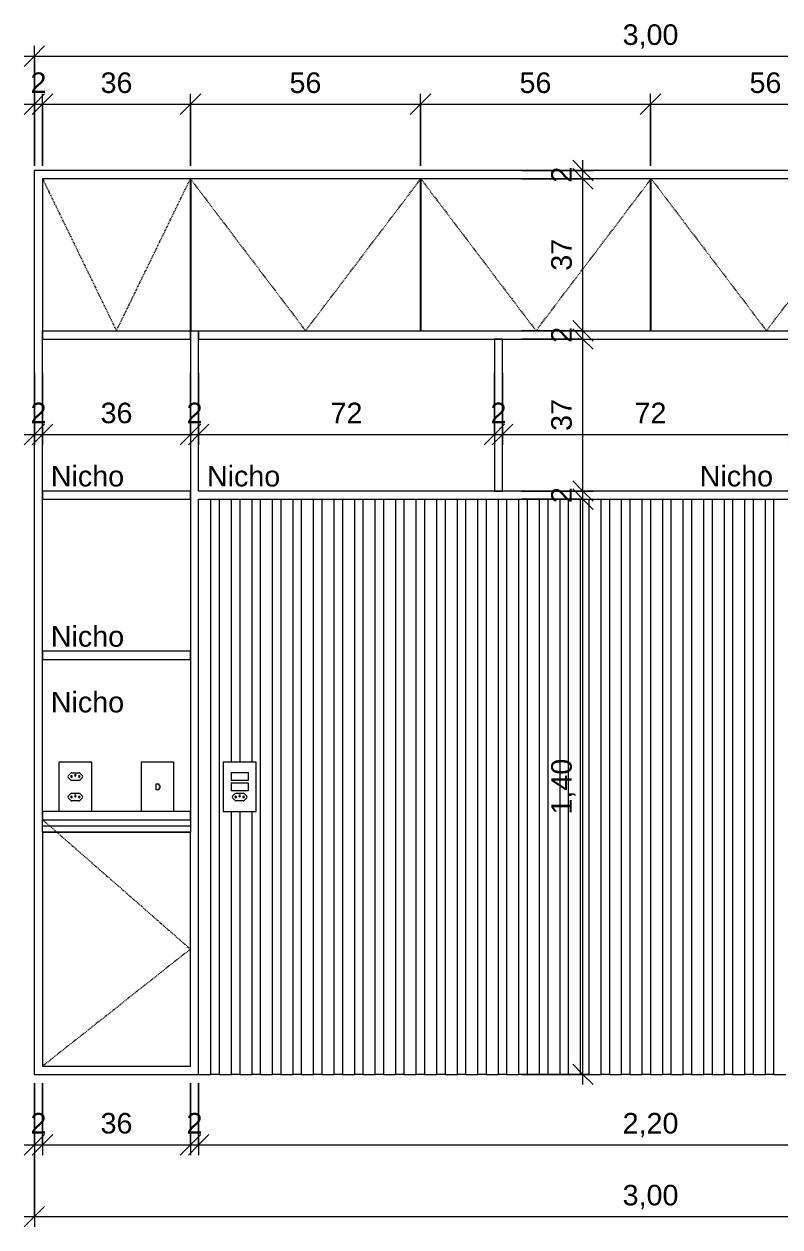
# Model space of a CAD drawing. Header units: millimetres. Extents: x -9962 to 2662, y -3814 to 2757.
# Drawn here: x -5254 to -3414, y -171 to 2757 of the extents above; entities that cross this region are included whole.
import ezdxf

# ---------------------------------------------------------------- set-up
doc = ezdxf.new("R2010")
doc.units = ezdxf.units.MM
doc.linetypes.add('Overhead', pattern=[3.96875, 2.38125, -1.5875])
for name, color, linetype, lineweight in [('A-ANNO-DIMS', 211, 'Continuous', 9), ('A-ANNO-DIMS-25', 211, 'Continuous', 9), ('A-FLOR-OVHD', 1, 'Overhead', 9), ('E-ELEC-FIXT', 91, 'Continuous', 9), ('G-ANNO-TEXT', 231, 'Continuous', 9), ('I-FURN', 30, 'Continuous', 9)]:
    doc.layers.add(name, color=color, linetype=linetype, lineweight=lineweight)
doc.styles.add('@Arial Unicode MS', font='ARIALUNI.TTF', dxfattribs={"height": 50})
doc.styles.add('Arial', font='arial.ttf', dxfattribs={"height": 50})
doc.dimstyles.new('CRT_-__Metros_-_Linha_de_chamada_3_5_mm', dxfattribs={"dimscale": 304.8, "dimtxt": 50.292243, "dimasz": 0.164042, "dimexe": 0.082021, "dimexo": 0.0625, "dimgap": 0.04101, "dimtad": 1, "dimdec": 0, "dimlfac": 0.1, "dimdsep": 46, "dimtxsty": '@Arial Unicode MS', "dimblk1": 'OBLIQUE', "dimblk2": 'OBLIQUE', "dimsah": 1, "dimcen": 0.09, "dimdle": 0.082021, "dimazin": 0, "dimtfac": 1, "dimtdec": 4, "dimtix": 1, "dimtmove": 0, "dimatfit": 3, "dimfxl": 0.492126, "dimfxlon": 1, "dimtvp": 1, "dimtolj": 1, "dimtzin": 0, "dimarcsym": 2})
doc.dimstyles.new('CRT_-__Metros_-_Linha_de_chamada_3_5_mm_1', dxfattribs={"dimscale": 304.8, "dimtxt": 50.292243, "dimasz": 0.164042, "dimexe": 0.082021, "dimexo": 0.0625, "dimgap": 0.04101, "dimtad": 1, "dimlfac": 0.001, "dimrnd": 0.01, "dimzin": 0, "dimdsep": 46, "dimtxsty": '@Arial Unicode MS', "dimblk1": 'OBLIQUE', "dimblk2": 'OBLIQUE', "dimsah": 1, "dimcen": 0.09, "dimdle": 0.082021, "dimazin": 0, "dimtfac": 1, "dimtdec": 4, "dimtix": 1, "dimtmove": 0, "dimatfit": 3, "dimfxl": 0.492126, "dimfxlon": 1, "dimtvp": 1, "dimtolj": 1, "dimtzin": 0, "dimarcsym": 2})

# ---------------------------------------------------------------- blocks, each defined once
blk = doc.blocks.new('ESTANTE ESCRITORIO - ESTANTE ESCRITORIO-4505156-VISTA FRONTAL ESTANTE ESCRITÓRIO')
at = {"layer": 'I-FURN'}
for p, q in [((-11669.650772, 2400), (-11669.650772, 200)), ((-8669.650772, 2400), (-11669.650772, 2400)), ((-11289.650772, 2380), (-11649.650772, 2380)), ((-11649.650772, 2380), (-11649.650772, 2010)), ((-11289.650772, 2010), (-11289.650772, 2380)), ((-10729.650772, 2380), (-11288.650772, 2380)), ((-11288.650772, 2380), (-11288.650772, 2010)), ((-10729.650772, 2010), (-10729.650772, 2380)), ((-10729.650772, 2380), (-10728.650772, 2380)), ((-10169.650772, 2380), (-10728.650772, 2380)), ((-10728.650772, 2380), (-10728.650772, 2010)), ((-10169.650772, 2010), (-10169.650772, 2380)), ((-10169.650772, 2380), (-10168.650772, 2380)), ((-10168.650772, 2380), (-10169.650772, 2380)), ((-9609.650772, 2380), (-10168.650772, 2380)), ((-10168.650772, 2380), (-10168.650772, 2010)), ((-11649.650772, 2010), (-11289.650772, 2010)), ((-11649.650772, 820), (-11649.650772, 2010)), ((-11649.650772, 2010), (-11649.650772, 1990)), ((-11289.650772, 2010), (-11289.650772, 820)), ((-11289.650772, 1990), (-11289.650772, 2010)), ((-11288.650772, 2010), (-10729.650772, 2010)), ((-11269.650772, 1620), (-11269.650772, 2010)), ((-11269.650772, 2010), (-11269.650772, 1990)), ((-10728.650772, 2010), (-10729.650772, 2010)), ((-10728.650772, 2010), (-10169.650772, 2010)), ((-10169.650772, 2010), (-10168.650772, 2010)), ((-10168.650772, 2010), (-10169.650772, 2010)), ((-10168.650772, 2010), (-9609.650772, 2010)), ((-11649.650772, 1990), (-11289.650772, 1990)), ((-11269.650772, 1990), (-9069.650772, 1990)), ((-10529.650772, 1990), (-10549.650772, 1990)), ((-10549.650772, 1990), (-10549.650772, 1620)), ((-10529.650772, 1620), (-10529.650772, 1990)), ((-11289.650772, 1620), (-11649.650772, 1620)), ((-11649.650772, 1620), (-11649.650772, 1600)), ((-11289.650772, 1600), (-11289.650772, 1620)), ((-9069.650772, 1620), (-11269.650772, 1620)), ((-10549.650772, 1620), (-10529.650772, 1620)), ((-11649.650772, 1600), (-11289.650772, 1600)), ((-11269.650772, 200), (-11269.650772, 1600)), ((-11269.650772, 1600), (-9069.650772, 1600)), ((-11239.650772, 200), (-11239.650772, 1600)), ((-11219.650772, 1600), (-11219.650772, 200)), ((-11189.650772, 960), (-11189.650772, 1600)), ((-11169.650772, 1600), (-11169.650772, 960)), ((-11139.650772, 960), (-11139.650772, 1600)), ((-11119.650772, 1600), (-11119.650772, 200)), ((-11089.650772, 200), (-11089.650772, 1600)), ((-11069.650772, 1600), (-11069.650772, 200)), ((-11039.650772, 200), (-11039.650772, 1600)), ((-11019.650772, 1600), (-11019.650772, 200)), ((-10989.650772, 200), (-10989.650772, 1600)), ((-10969.650772, 1600), (-10969.650772, 200)), ((-10939.650772, 200), (-10939.650772, 1600)), ((-10919.650772, 1600), (-10919.650772, 200)), ((-10889.650772, 200), (-10889.650772, 1600)), ((-10869.650772, 1600), (-10869.650772, 200)), ((-10839.650772, 200), (-10839.650772, 1600)), ((-10819.650772, 1600), (-10819.650772, 200)), ((-10789.650772, 200), (-10789.650772, 1600)), ((-10769.650772, 1600), (-10769.650772, 200)), ((-10739.650772, 200), (-10739.650772, 1600)), ((-10719.650772, 1600), (-10719.650772, 200)), ((-10689.650772, 200), (-10689.650772, 1600)), ((-10669.650772, 1600), (-10669.650772, 200)), ((-10639.650772, 200), (-10639.650772, 1600)), ((-10619.650772, 1600), (-10619.650772, 200)), ((-10589.650772, 200), (-10589.650772, 1600)), ((-10569.650772, 1600), (-10569.650772, 200)), ((-10539.650772, 200), (-10539.650772, 1600)), ((-10519.650772, 1600), (-10519.650772, 200)), ((-10489.650772, 200), (-10489.650772, 1600)), ((-10469.650772, 1600), (-10469.650772, 200)), ((-10439.650772, 200), (-10439.650772, 1600)), ((-10419.650772, 1600), (-10419.650772, 200)), ((-10389.650772, 200), (-10389.650772, 1600)), ((-10369.650772, 1600), (-10369.650772, 200)), ((-10339.650772, 200), (-10339.650772, 1600)), ((-10319.650772, 1600), (-10319.650772, 200)), ((-10289.650772, 200), (-10289.650772, 1600)), ((-10269.650772, 1600), (-10269.650772, 200)), ((-10239.650772, 200), (-10239.650772, 1600)), ((-10219.650772, 1600), (-10219.650772, 200)), ((-10189.650772, 200), (-10189.650772, 1600)), ((-10169.650772, 1600), (-10169.650772, 200)), ((-10139.650772, 200), (-10139.650772, 1600)), ((-10119.650772, 1600), (-10119.650772, 200)), ((-10089.650772, 200), (-10089.650772, 1600)), ((-10069.650772, 1600), (-10069.650772, 200)), ((-10039.650772, 200), (-10039.650772, 1600)), ((-10019.650772, 1600), (-10019.650772, 200)), ((-9989.650772, 200), (-9989.650772, 1600)), ((-9969.650772, 1600), (-9969.650772, 200)), ((-9939.650772, 200), (-9939.650772, 1600)), ((-9919.650772, 1600), (-9919.650772, 200)), ((-9889.650772, 200), (-9889.650772, 1600)), ((-9869.650772, 1600), (-9869.650772, 200)), ((-11289.650772, 1230), (-11649.650772, 1230)), ((-11649.650772, 1230), (-11649.650772, 1210)), ((-11289.650772, 1210), (-11289.650772, 1230)), ((-11649.650772, 1210), (-11289.650772, 1210)), ((-11289.650772, 840), (-11649.650772, 840)), ((-11649.650772, 840), (-11649.650772, 820)), ((-11649.650772, 805), (-11649.650772, 820)), ((-11649.650772, 820), (-11289.650772, 820)), ((-11289.650772, 820), (-11289.650772, 840)), ((-11289.650772, 820), (-11289.650772, 805)), ((-11189.650772, 200), (-11189.650772, 840)), ((-11169.650772, 840), (-11169.650772, 200)), ((-11139.650772, 200), (-11139.650772, 840)), ((-11649.650772, 790), (-11649.650772, 805)), ((-11649.650772, 805), (-11289.650772, 805)), ((-11289.650772, 805), (-11289.650772, 790)), ((-11289.650772, 790), (-11649.650772, 790)), ((-11649.650772, 790), (-11649.650772, 220)), ((-11649.650772, 790), (-11289.650772, 790)), ((-11289.650772, 220), (-11289.650772, 790)), ((-11649.650772, 220), (-11289.650772, 220)), ((-11669.650772, 200), (-11269.650772, 200)), ((-11269.650772, 200), (-11239.650772, 200)), ((-11219.650772, 200), (-11239.650772, 200)), ((-11219.650772, 200), (-11189.650772, 200)), ((-11169.650772, 200), (-11189.650772, 200)), ((-11169.650772, 200), (-11139.650772, 200)), ((-11119.650772, 200), (-11139.650772, 200)), ((-11119.650772, 200), (-11089.650772, 200)), ((-11069.650772, 200), (-11089.650772, 200)), ((-11069.650772, 200), (-11039.650772, 200)), ((-11019.650772, 200), (-11039.650772, 200)), ((-11019.650772, 200), (-10989.650772, 200)), ((-10969.650772, 200), (-10989.650772, 200)), ((-10969.650772, 200), (-10939.650772, 200)), ((-10919.650772, 200), (-10939.650772, 200)), ((-10919.650772, 200), (-10889.650772, 200)), ((-10869.650772, 200), (-10889.650772, 200)), ((-10869.650772, 200), (-10839.650772, 200)), ((-10819.650772, 200), (-10839.650772, 200)), ((-10819.650772, 200), (-10789.650772, 200)), ((-10769.650772, 200), (-10789.650772, 200)), ((-10769.650772, 200), (-10739.650772, 200)), ((-10719.650772, 200), (-10739.650772, 200)), ((-10719.650772, 200), (-10689.650772, 200)), ((-10669.650772, 200), (-10689.650772, 200)), ((-10669.650772, 200), (-10639.650772, 200)), ((-10619.650772, 200), (-10639.650772, 200)), ((-10619.650772, 200), (-10589.650772, 200)), ((-10569.650772, 200), (-10589.650772, 200)), ((-10569.650772, 200), (-10539.650772, 200)), ((-10519.650772, 200), (-10539.650772, 200)), ((-10519.650772, 200), (-10489.650772, 200)), ((-10469.650772, 200), (-10489.650772, 200)), ((-10469.650772, 200), (-10439.650772, 200)), ((-10419.650772, 200), (-10439.650772, 200)), ((-10419.650772, 200), (-10389.650772, 200)), ((-10369.650772, 200), (-10389.650772, 200)), ((-10369.650772, 200), (-10339.650772, 200)), ((-10319.650772, 200), (-10339.650772, 200)), ((-10319.650772, 200), (-10289.650772, 200)), ((-10269.650772, 200), (-10289.650772, 200)), ((-10269.650772, 200), (-10239.650772, 200)), ((-10219.650772, 200), (-10239.650772, 200)), ((-10219.650772, 200), (-10189.650772, 200)), ((-10169.650772, 200), (-10189.650772, 200)), ((-10169.650772, 200), (-10139.650772, 200)), ((-10119.650772, 200), (-10139.650772, 200)), ((-10119.650772, 200), (-10089.650772, 200)), ((-10069.650772, 200), (-10089.650772, 200)), ((-10069.650772, 200), (-10039.650772, 200)), ((-10019.650772, 200), (-10039.650772, 200)), ((-10019.650772, 200), (-9989.650772, 200)), ((-9969.650772, 200), (-9989.650772, 200)), ((-9969.650772, 200), (-9939.650772, 200)), ((-9919.650772, 200), (-9939.650772, 200)), ((-9919.650772, 200), (-9889.650772, 200)), ((-9869.650772, 200), (-9889.650772, 200)), ((-9869.650772, 200), (-9839.650772, 200))]:
    blk.add_line(p, q, dxfattribs=at)
blk = doc.blocks.new('CRT_Tomadas e Interruptores - Tomada 10A 2s-4754277-VISTA FRONTAL ESTANTE ESCRITÓRIO')
at = {"layer": 'E-ELEC-FIXT'}
for p, q in [((-11609.7, 960), (-11609.7, 840)), ((-11529.7, 960), (-11609.7, 960)), ((-11529.7, 840), (-11529.7, 960)), ((-11587.3, 927.1), (-11581.6, 932.8)), ((-11581.6, 917.2), (-11587.3, 922.9)), ((-11578.1, 934.2), (-11561.2, 934.2)), ((-11561.2, 915.7), (-11578.1, 915.7)), ((-11557.7, 932.8), (-11552, 927.1)), ((-11552, 922.9), (-11557.7, 917.2)), ((-11587.3, 877.1), (-11581.6, 882.8)), ((-11578.1, 884.2), (-11561.2, 884.2)), ((-11557.7, 882.8), (-11552, 877.1)), ((-11581.6, 867.2), (-11587.3, 872.9)), ((-11561.2, 865.7), (-11578.1, 865.7)), ((-11552, 872.9), (-11557.7, 867.2))]:
    blk.add_line(p, q, dxfattribs=at)
for centre, radius, start, end in [((-11585.2, 925), 3, 135, 225), ((-11578.1, 929.2), 5, 90, 135), ((-11578.1, 920.7), 5, 225, 270), ((-11579.2, 925), 2, 360, 180), ((-11579.2, 925), 2, 180, 360), ((-11569.7, 928), 2, 360, 180), ((-11569.7, 928), 2, 180, 360), ((-11560.2, 925), 2, 360, 180), ((-11560.2, 925), 2, 180, 360), ((-11561.2, 929.2), 5, 45, 90), ((-11561.2, 920.7), 5, 270, 315), ((-11554.2, 925), 3, 315, 45), ((-11578.1, 879.2), 5, 90, 135), ((-11569.7, 878), 2, 360, 180), ((-11561.2, 879.2), 5, 45, 90), ((-11585.2, 875), 3, 135, 225), ((-11578.1, 870.7), 5, 225, 270), ((-11579.2, 875), 2, 360, 180), ((-11579.2, 875), 2, 180, 360), ((-11569.7, 878), 2, 180, 360), ((-11560.2, 875), 2, 360, 180), ((-11560.2, 875), 2, 180, 360), ((-11561.2, 870.7), 5, 270, 315), ((-11554.2, 875), 3, 315, 45)]:
    blk.add_arc(centre, radius, start, end, dxfattribs=at)
blk = doc.blocks.new('CRT_Tomadas e Interruptores - Interruptor 2s _ Tomada 10A 1s-4797650-VISTA FRONTAL ESTANTE ESCRITÓRIO')
at = {"layer": 'E-ELEC-FIXT'}
for p, q in [((-11129.7, 960), (-11209.7, 960)), ((-11209.7, 960), (-11209.7, 840)), ((-11129.7, 840), (-11129.7, 960)), ((-11190.2, 935), (-11149.2, 935)), ((-11190.2, 935), (-11190.2, 915)), ((-11149.2, 915), (-11190.2, 915)), ((-11190.2, 910), (-11149.2, 910)), ((-11190.2, 910), (-11190.2, 890)), ((-11149.2, 935), (-11149.2, 915)), ((-11149.2, 910), (-11149.2, 890)), ((-11149.2, 890), (-11190.2, 890)), ((-11187.3, 877.1), (-11181.6, 882.8)), ((-11178.1, 884.2), (-11161.2, 884.2)), ((-11157.7, 882.8), (-11152, 877.1)), ((-11181.6, 867.2), (-11187.3, 872.9)), ((-11161.2, 865.7), (-11178.1, 865.7)), ((-11152, 872.9), (-11157.7, 867.2)), ((-11209.7, 840), (-11129.7, 840))]:
    blk.add_line(p, q, dxfattribs=at)
for centre, radius, start, end in [((-11178.1, 879.2), 5, 90, 135), ((-11169.7, 878), 2, 0, 180), ((-11161.2, 879.2), 5, 45, 90), ((-11185.2, 875), 3, 135, 225), ((-11178.1, 870.7), 5, 225, 270), ((-11179.2, 875), 2, 0, 180), ((-11179.2, 875), 2, 180, 0), ((-11169.7, 878), 2, 180, 0), ((-11160.2, 875), 2, 0, 180), ((-11160.2, 875), 2, 180, 0), ((-11161.2, 870.7), 5, 270, 315), ((-11154.2, 875), 3, 315, 45)]:
    blk.add_arc(centre, radius, start, end, dxfattribs=at)
blk = doc.blocks.new('CRT_Tomadas e Interruptores - Rede-4813327-VISTA FRONTAL ESTANTE ESCRITÓRIO')
at = {"layer": 'E-ELEC-FIXT'}
for p, q in [((-8929.650772, 960), (-9009.650772, 960)), ((-9009.650772, 960), (-9009.650772, 840)), ((-8929.650772, 840), (-8929.650772, 960)), ((-8973.150772, 893), (-8973.150772, 907)), ((-8973.150772, 907), (-8966.150772, 907)), ((-8966.150772, 893), (-8973.150772, 893)), ((-8966.150772, 907), (-8966.150772, 903.5)), ((-8966.150772, 903.5), (-8964.150772, 903.5)), ((-8964.150772, 896.5), (-8966.150772, 896.5)), ((-8966.150772, 896.5), (-8966.150772, 893)), ((-8964.150772, 903.5), (-8964.150772, 896.5))]:
    blk.add_line(p, q, dxfattribs=at)
blk = doc.blocks.new('DIMBLOCK13-VISTA FRONTAL ESTANTE ESCRITÓRIO')
at = {"layer": 'A-ANNO-DIMS-25'}
for p, q in [((-5229.2, 1907.6), (-5229.2, 1732.6)), ((-5229.2, 1757.6), (-5229.2, 1907.6)), ((-5209.2, 1907.6), (-5209.2, 1732.6)), ((-5209.2, 1757.6), (-5209.2, 1907.6)), ((-5254.2, 1757.6), (-5209.2, 1757.6))]:
    blk.add_line(p, q, dxfattribs=at)
at = {"layer": 'A-ANNO-DIMS-25', "lineweight": 18}
for p, q in [((-5229.2, 1757.6), (-5254.2, 1732.6)), ((-5209.2, 1757.6), (-5234.2, 1732.6)), ((-5229.2, 1757.6), (-5204.2, 1782.6)), ((-5209.2, 1757.6), (-5184.2, 1782.6))]:
    blk.add_line(p, q, dxfattribs=at)
at = {"layer": 'A-ANNO-DIMS-25', "color": 0, "insert": (-5238.6, 1835), "char_height": 50, "width": 46.468, "attachment_point": 1, "line_spacing_factor": 1.117605, "style": '@Arial Unicode MS'}
blk.add_mtext('2', dxfattribs=at)
blk = doc.blocks.new('_Oblique')
at = {"color": 0, "linetype": 'ByBlock', "lineweight": -2}
blk.add_line((-0.5, -0.5), (0.5, 0.5), dxfattribs=at)
blk = doc.blocks.new('DIMBLOCK14-VISTA FRONTAL ESTANTE ESCRITÓRIO')
at = {"layer": 'A-ANNO-DIMS-25'}
for p, q in [((-5209.2, 1907.6), (-5209.2, 1732.6)), ((-5209.2, 1757.6), (-5209.2, 1907.6)), ((-4849.2, 1907.6), (-4849.2, 1732.6)), ((-4849.2, 1757.6), (-4849.2, 1907.6)), ((-5209.2, 1757.6), (-4849.2, 1757.6))]:
    blk.add_line(p, q, dxfattribs=at)
at = {"layer": 'A-ANNO-DIMS-25', "lineweight": 18}
for p, q in [((-5209.2, 1757.6), (-5234.2, 1732.6)), ((-5209.2, 1757.6), (-5184.2, 1782.6)), ((-4849.2, 1757.6), (-4874.2, 1732.6)), ((-4849.2, 1757.6), (-4824.2, 1782.6))]:
    blk.add_line(p, q, dxfattribs=at)
at = {"layer": 'A-ANNO-DIMS-25', "color": 0, "insert": (-5068, 1835), "char_height": 50, "width": 92.937, "attachment_point": 1, "line_spacing_factor": 1.117605, "style": '@Arial Unicode MS'}
blk.add_mtext('36', dxfattribs=at)
blk = doc.blocks.new('DIMBLOCK15-VISTA FRONTAL ESTANTE ESCRITÓRIO')
at = {"layer": 'A-ANNO-DIMS-25'}
for p, q in [((-4849.2, 1907.6), (-4849.2, 1732.6)), ((-4849.2, 1757.6), (-4849.2, 1907.6)), ((-4829.2, 1907.6), (-4829.2, 1732.6)), ((-4829.2, 1757.6), (-4829.2, 1907.6)), ((-4849.2, 1757.6), (-4829.2, 1757.6))]:
    blk.add_line(p, q, dxfattribs=at)
at = {"layer": 'A-ANNO-DIMS-25', "lineweight": 18}
for p, q in [((-4849.2, 1757.6), (-4874.2, 1732.6)), ((-4829.2, 1757.6), (-4854.2, 1732.6)), ((-4849.2, 1757.6), (-4824.2, 1782.6)), ((-4829.2, 1757.6), (-4804.2, 1782.6))]:
    blk.add_line(p, q, dxfattribs=at)
at = {"layer": 'A-ANNO-DIMS-25', "color": 0, "insert": (-4858.6, 1835), "char_height": 50, "width": 46.468, "attachment_point": 1, "line_spacing_factor": 1.117605, "style": '@Arial Unicode MS'}
blk.add_mtext('2', dxfattribs=at)
blk = doc.blocks.new('DIMBLOCK16-VISTA FRONTAL ESTANTE ESCRITÓRIO')
at = {"layer": 'A-ANNO-DIMS-25'}
for p, q in [((-4829.2, 1907.6), (-4829.2, 1732.6)), ((-4829.2, 1757.6), (-4829.2, 1907.6)), ((-4109.2, 1907.6), (-4109.2, 1732.6)), ((-4109.2, 1757.6), (-4109.2, 1907.6)), ((-4829.2, 1757.6), (-4109.2, 1757.6))]:
    blk.add_line(p, q, dxfattribs=at)
at = {"layer": 'A-ANNO-DIMS-25', "lineweight": 18}
for p, q in [((-4829.2, 1757.6), (-4854.2, 1732.6)), ((-4829.2, 1757.6), (-4804.2, 1782.6)), ((-4109.2, 1757.6), (-4134.2, 1732.6)), ((-4109.2, 1757.6), (-4084.2, 1782.6))]:
    blk.add_line(p, q, dxfattribs=at)
at = {"layer": 'A-ANNO-DIMS-25', "color": 0, "insert": (-4508, 1835), "char_height": 50, "width": 92.937, "attachment_point": 1, "line_spacing_factor": 1.117605, "style": '@Arial Unicode MS'}
blk.add_mtext('72', dxfattribs=at)
blk = doc.blocks.new('DIMBLOCK17-VISTA FRONTAL ESTANTE ESCRITÓRIO')
at = {"layer": 'A-ANNO-DIMS-25'}
for p, q in [((-4109.2, 1907.6), (-4109.2, 1732.6)), ((-4109.2, 1757.6), (-4109.2, 1907.6)), ((-4089.2, 1907.6), (-4089.2, 1732.6)), ((-4089.2, 1757.6), (-4089.2, 1907.6)), ((-4109.2, 1757.6), (-4089.2, 1757.6))]:
    blk.add_line(p, q, dxfattribs=at)
at = {"layer": 'A-ANNO-DIMS-25', "lineweight": 18}
for p, q in [((-4109.2, 1757.6), (-4134.2, 1732.6)), ((-4089.2, 1757.6), (-4114.2, 1732.6)), ((-4109.2, 1757.6), (-4084.2, 1782.6)), ((-4089.2, 1757.6), (-4064.2, 1782.6))]:
    blk.add_line(p, q, dxfattribs=at)
at = {"layer": 'A-ANNO-DIMS-25', "color": 0, "insert": (-4118.6, 1835), "char_height": 50, "width": 46.468, "attachment_point": 1, "line_spacing_factor": 1.117605, "style": '@Arial Unicode MS'}
blk.add_mtext('2', dxfattribs=at)
blk = doc.blocks.new('DIMBLOCK18-VISTA FRONTAL ESTANTE ESCRITÓRIO')
at = {"layer": 'A-ANNO-DIMS-25'}
for p, q in [((-4089.2, 1907.6), (-4089.2, 1732.6)), ((-4089.2, 1757.6), (-4089.2, 1907.6)), ((-3369.2, 1907.6), (-3369.2, 1732.6)), ((-3369.2, 1757.6), (-3369.2, 1907.6)), ((-4089.2, 1757.6), (-3369.2, 1757.6))]:
    blk.add_line(p, q, dxfattribs=at)
at = {"layer": 'A-ANNO-DIMS-25', "lineweight": 18}
for p, q in [((-4089.2, 1757.6), (-4114.2, 1732.6)), ((-4089.2, 1757.6), (-4064.2, 1782.6)), ((-3369.2, 1757.6), (-3394.2, 1732.6)), ((-3369.2, 1757.6), (-3344.2, 1782.6))]:
    blk.add_line(p, q, dxfattribs=at)
at = {"layer": 'A-ANNO-DIMS-25', "color": 0, "insert": (-3768, 1835), "char_height": 50, "width": 92.937, "attachment_point": 1, "line_spacing_factor": 1.117605, "style": '@Arial Unicode MS'}
blk.add_mtext('72', dxfattribs=at)
blk = doc.blocks.new('DIMBLOCK24-VISTA FRONTAL ESTANTE ESCRITÓRIO')
at = {"layer": 'A-ANNO-DIMS-25', "lineweight": 18}
for p, q in [((-5229.2, 2561.5), (-5204.2, 2586.5)), ((-5209.2, 2561.5), (-5184.2, 2586.5)), ((-5229.2, 2561.5), (-5254.2, 2536.5)), ((-5209.2, 2561.5), (-5234.2, 2536.5))]:
    blk.add_line(p, q, dxfattribs=at)
at = {"layer": 'A-ANNO-DIMS-25'}
for p, q in [((-5229.2, 2411.5), (-5229.2, 2586.5)), ((-5209.2, 2411.5), (-5209.2, 2586.5)), ((-5254.2, 2561.5), (-5209.2, 2561.5)), ((-5229.2, 2561.5), (-5229.2, 2411.5)), ((-5209.2, 2561.5), (-5209.2, 2411.5))]:
    blk.add_line(p, q, dxfattribs=at)
at = {"layer": 'A-ANNO-DIMS-25', "color": 0, "insert": (-5238.6, 2638.9), "char_height": 50, "width": 46.468, "attachment_point": 1, "line_spacing_factor": 1.117605, "style": '@Arial Unicode MS'}
blk.add_mtext('2', dxfattribs=at)
blk = doc.blocks.new('DIMBLOCK25-VISTA FRONTAL ESTANTE ESCRITÓRIO')
at = {"layer": 'A-ANNO-DIMS-25', "lineweight": 18}
for p, q in [((-5209.2, 2561.5), (-5184.2, 2586.5)), ((-4849.2, 2561.5), (-4824.2, 2586.5)), ((-5209.2, 2561.5), (-5234.2, 2536.5)), ((-4849.2, 2561.5), (-4874.2, 2536.5))]:
    blk.add_line(p, q, dxfattribs=at)
at = {"layer": 'A-ANNO-DIMS-25'}
for p, q in [((-5209.2, 2411.5), (-5209.2, 2586.5)), ((-4849.2, 2411.5), (-4849.2, 2586.5)), ((-5209.2, 2561.5), (-4849.2, 2561.5)), ((-5209.2, 2561.5), (-5209.2, 2411.5)), ((-4849.2, 2561.5), (-4849.2, 2411.5))]:
    blk.add_line(p, q, dxfattribs=at)
at = {"layer": 'A-ANNO-DIMS-25', "color": 0, "insert": (-5068, 2638.9), "char_height": 50, "width": 92.937, "attachment_point": 1, "line_spacing_factor": 1.117605, "style": '@Arial Unicode MS'}
blk.add_mtext('36', dxfattribs=at)
blk = doc.blocks.new('DIMBLOCK26-VISTA FRONTAL ESTANTE ESCRITÓRIO')
at = {"layer": 'A-ANNO-DIMS-25', "lineweight": 18}
for p, q in [((-4849.2, 2561.5), (-4824.2, 2586.5)), ((-4289.2, 2561.5), (-4264.2, 2586.5)), ((-4849.2, 2561.5), (-4874.2, 2536.5)), ((-4289.2, 2561.5), (-4314.2, 2536.5))]:
    blk.add_line(p, q, dxfattribs=at)
at = {"layer": 'A-ANNO-DIMS-25'}
for p, q in [((-4849.2, 2411.5), (-4849.2, 2586.5)), ((-4289.2, 2411.5), (-4289.2, 2586.5)), ((-4849.2, 2561.5), (-4289.2, 2561.5)), ((-4849.2, 2561.5), (-4849.2, 2411.5)), ((-4289.2, 2561.5), (-4289.2, 2411.5))]:
    blk.add_line(p, q, dxfattribs=at)
at = {"layer": 'A-ANNO-DIMS-25', "color": 0, "insert": (-4608, 2638.9), "char_height": 50, "width": 92.937, "attachment_point": 1, "line_spacing_factor": 1.117605, "style": '@Arial Unicode MS'}
blk.add_mtext('56', dxfattribs=at)
blk = doc.blocks.new('DIMBLOCK27-VISTA FRONTAL ESTANTE ESCRITÓRIO')
at = {"layer": 'A-ANNO-DIMS-25', "lineweight": 18}
for p, q in [((-4289.2, 2561.5), (-4264.2, 2586.5)), ((-3729.2, 2561.5), (-3704.2, 2586.5)), ((-4289.2, 2561.5), (-4314.2, 2536.5)), ((-3729.2, 2561.5), (-3754.2, 2536.5))]:
    blk.add_line(p, q, dxfattribs=at)
at = {"layer": 'A-ANNO-DIMS-25'}
for p, q in [((-4289.2, 2411.5), (-4289.2, 2586.5)), ((-3729.2, 2411.5), (-3729.2, 2586.5)), ((-4289.2, 2561.5), (-3729.2, 2561.5)), ((-4289.2, 2561.5), (-4289.2, 2411.5)), ((-3729.2, 2561.5), (-3729.2, 2411.5))]:
    blk.add_line(p, q, dxfattribs=at)
at = {"layer": 'A-ANNO-DIMS-25', "color": 0, "insert": (-4048, 2638.9), "char_height": 50, "width": 92.937, "attachment_point": 1, "line_spacing_factor": 1.117605, "style": '@Arial Unicode MS'}
blk.add_mtext('56', dxfattribs=at)
blk = doc.blocks.new('DIMBLOCK28-VISTA FRONTAL ESTANTE ESCRITÓRIO')
at = {"layer": 'A-ANNO-DIMS-25', "lineweight": 18}
for p, q in [((-3729.2, 2561.5), (-3704.2, 2586.5)), ((-3169.2, 2561.5), (-3144.2, 2586.5)), ((-3729.2, 2561.5), (-3754.2, 2536.5)), ((-3169.2, 2561.5), (-3194.2, 2536.5))]:
    blk.add_line(p, q, dxfattribs=at)
at = {"layer": 'A-ANNO-DIMS-25'}
for p, q in [((-3729.2, 2411.5), (-3729.2, 2586.5)), ((-3169.2, 2411.5), (-3169.2, 2586.5)), ((-3729.2, 2561.5), (-3169.2, 2561.5)), ((-3729.2, 2561.5), (-3729.2, 2411.5)), ((-3169.2, 2561.5), (-3169.2, 2411.5))]:
    blk.add_line(p, q, dxfattribs=at)
at = {"layer": 'A-ANNO-DIMS-25', "color": 0, "insert": (-3488, 2638.9), "char_height": 50, "width": 92.937, "attachment_point": 1, "line_spacing_factor": 1.117605, "style": '@Arial Unicode MS'}
blk.add_mtext('56', dxfattribs=at)
blk = doc.blocks.new('DIMBLOCK32-VISTA FRONTAL ESTANTE ESCRITÓRIO')
at = {"layer": 'A-ANNO-DIMS-25', "lineweight": 18}
for p, q in [((-5229.2, 2678.5), (-5204.2, 2703.5)), ((-2229.2, 2678.5), (-2204.2, 2703.5)), ((-5229.2, 2678.5), (-5254.2, 2653.5)), ((-2229.2, 2678.5), (-2254.2, 2653.5))]:
    blk.add_line(p, q, dxfattribs=at)
at = {"layer": 'A-ANNO-DIMS-25'}
for p, q in [((-5229.2, 2528.5), (-5229.2, 2703.5)), ((-2229.2, 2528.5), (-2229.2, 2703.5)), ((-5254.2, 2678.5), (-2204.2, 2678.5)), ((-5229.2, 2678.5), (-5229.2, 2528.5)), ((-2229.2, 2678.5), (-2229.2, 2528.5))]:
    blk.add_line(p, q, dxfattribs=at)
at = {"layer": 'A-ANNO-DIMS-25', "color": 0, "insert": (-3796.9, 2755.9), "char_height": 50, "width": 162.337, "attachment_point": 1, "line_spacing_factor": 1.117605, "style": '@Arial Unicode MS'}
blk.add_mtext('3,00', dxfattribs=at)
blk = doc.blocks.new('DIMBLOCK45-VISTA FRONTAL ESTANTE ESCRITÓRIO')
at = {"layer": 'A-ANNO-DIMS-25', "lineweight": 18}
for p, q in [((-3893.4, 1600), (-3918.4, 1625)), ((-3893.4, 1600), (-3868.4, 1575)), ((-3893.4, 200), (-3918.4, 225)), ((-3893.4, 200), (-3868.4, 175))]:
    blk.add_line(p, q, dxfattribs=at)
at = {"layer": 'A-ANNO-DIMS-25'}
for p, q in [((-4043.4, 1600), (-3868.4, 1600)), ((-3893.4, 1600), (-4043.4, 1600)), ((-3893.4, 175), (-3893.4, 1600)), ((-4043.4, 200), (-3868.4, 200)), ((-3893.4, 200), (-4043.4, 200))]:
    blk.add_line(p, q, dxfattribs=at)
at = {"layer": 'A-ANNO-DIMS-25', "color": 0, "insert": (-3970.8, 832.4), "char_height": 50, "width": 162.337, "attachment_point": 1, "rotation": 90, "line_spacing_factor": 1.117605, "style": '@Arial Unicode MS'}
blk.add_mtext('1,40', dxfattribs=at)
blk = doc.blocks.new('DIMBLOCK46-VISTA FRONTAL ESTANTE ESCRITÓRIO')
at = {"layer": 'A-ANNO-DIMS-25', "lineweight": 18}
for p, q in [((-3893.4, 1620), (-3918.4, 1645)), ((-3893.4, 1600), (-3918.4, 1625)), ((-3893.4, 1620), (-3868.4, 1595)), ((-3893.4, 1600), (-3868.4, 1575))]:
    blk.add_line(p, q, dxfattribs=at)
at = {"layer": 'A-ANNO-DIMS-25'}
for p, q in [((-4043.4, 1620), (-3868.4, 1620)), ((-3893.4, 1620), (-4043.4, 1620)), ((-3893.4, 1600), (-3893.4, 1620)), ((-4043.4, 1600), (-3868.4, 1600)), ((-3893.4, 1600), (-4043.4, 1600))]:
    blk.add_line(p, q, dxfattribs=at)
at = {"layer": 'A-ANNO-DIMS-25', "color": 0, "insert": (-3970.8, 1590.6), "char_height": 50, "width": 46.468, "attachment_point": 1, "rotation": 90, "line_spacing_factor": 1.117605, "style": '@Arial Unicode MS'}
blk.add_mtext('2', dxfattribs=at)
blk = doc.blocks.new('DIMBLOCK47-VISTA FRONTAL ESTANTE ESCRITÓRIO')
at = {"layer": 'A-ANNO-DIMS-25', "lineweight": 18}
for p, q in [((-3893.4, 1990), (-3918.4, 2015)), ((-3893.4, 1990), (-3868.4, 1965)), ((-3893.4, 1620), (-3918.4, 1645)), ((-3893.4, 1620), (-3868.4, 1595))]:
    blk.add_line(p, q, dxfattribs=at)
at = {"layer": 'A-ANNO-DIMS-25'}
for p, q in [((-4043.4, 1990), (-3868.4, 1990)), ((-3893.4, 1990), (-4043.4, 1990)), ((-3893.4, 1620), (-3893.4, 1990)), ((-4043.4, 1620), (-3868.4, 1620)), ((-3893.4, 1620), (-4043.4, 1620))]:
    blk.add_line(p, q, dxfattribs=at)
at = {"layer": 'A-ANNO-DIMS-25', "color": 0, "insert": (-3970.8, 1766.3), "char_height": 50, "width": 92.937, "attachment_point": 1, "rotation": 90, "line_spacing_factor": 1.117605, "style": '@Arial Unicode MS'}
blk.add_mtext('37', dxfattribs=at)
blk = doc.blocks.new('DIMBLOCK48-VISTA FRONTAL ESTANTE ESCRITÓRIO')
at = {"layer": 'A-ANNO-DIMS-25', "lineweight": 18}
for p, q in [((-3893.4, 2010), (-3918.4, 2035)), ((-3893.4, 1990), (-3918.4, 2015)), ((-3893.4, 2010), (-3868.4, 1985)), ((-3893.4, 1990), (-3868.4, 1965))]:
    blk.add_line(p, q, dxfattribs=at)
at = {"layer": 'A-ANNO-DIMS-25'}
for p, q in [((-4043.4, 2010), (-3868.4, 2010)), ((-3893.4, 2010), (-4043.4, 2010)), ((-3893.4, 1990), (-3893.4, 2010)), ((-4043.4, 1990), (-3868.4, 1990)), ((-3893.4, 1990), (-4043.4, 1990))]:
    blk.add_line(p, q, dxfattribs=at)
at = {"layer": 'A-ANNO-DIMS-25', "color": 0, "insert": (-3970.8, 1980.6), "char_height": 50, "width": 46.468, "attachment_point": 1, "rotation": 90, "line_spacing_factor": 1.117605, "style": '@Arial Unicode MS'}
blk.add_mtext('2', dxfattribs=at)
blk = doc.blocks.new('DIMBLOCK49-VISTA FRONTAL ESTANTE ESCRITÓRIO')
at = {"layer": 'A-ANNO-DIMS-25', "lineweight": 18}
for p, q in [((-3893.4, 2380), (-3918.4, 2405)), ((-3893.4, 2380), (-3868.4, 2355)), ((-3893.4, 2010), (-3918.4, 2035)), ((-3893.4, 2010), (-3868.4, 1985))]:
    blk.add_line(p, q, dxfattribs=at)
at = {"layer": 'A-ANNO-DIMS-25'}
for p, q in [((-4043.4, 2380), (-3868.4, 2380)), ((-3893.4, 2380), (-4043.4, 2380)), ((-3893.4, 2010), (-3893.4, 2380)), ((-4043.4, 2010), (-3868.4, 2010)), ((-3893.4, 2010), (-4043.4, 2010))]:
    blk.add_line(p, q, dxfattribs=at)
at = {"layer": 'A-ANNO-DIMS-25', "color": 0, "insert": (-3970.8, 2156.3), "char_height": 50, "width": 92.937, "attachment_point": 1, "rotation": 90, "line_spacing_factor": 1.117605, "style": '@Arial Unicode MS'}
blk.add_mtext('37', dxfattribs=at)
blk = doc.blocks.new('DIMBLOCK50-VISTA FRONTAL ESTANTE ESCRITÓRIO')
at = {"layer": 'A-ANNO-DIMS-25', "lineweight": 18}
for p, q in [((-3893.4, 2400), (-3918.4, 2425)), ((-3893.4, 2380), (-3918.4, 2405)), ((-3893.4, 2400), (-3868.4, 2375)), ((-3893.4, 2380), (-3868.4, 2355))]:
    blk.add_line(p, q, dxfattribs=at)
at = {"layer": 'A-ANNO-DIMS-25'}
for p, q in [((-3893.4, 2380), (-3893.4, 2425)), ((-4043.4, 2400), (-3868.4, 2400)), ((-3893.4, 2400), (-4043.4, 2400)), ((-4043.4, 2380), (-3868.4, 2380)), ((-3893.4, 2380), (-4043.4, 2380))]:
    blk.add_line(p, q, dxfattribs=at)
at = {"layer": 'A-ANNO-DIMS-25', "color": 0, "insert": (-3970.8, 2370.6), "char_height": 50, "width": 46.468, "attachment_point": 1, "rotation": 90, "line_spacing_factor": 1.117605, "style": '@Arial Unicode MS'}
blk.add_mtext('2', dxfattribs=at)
blk = doc.blocks.new('DIMBLOCK51-VISTA FRONTAL ESTANTE ESCRITÓRIO')
at = {"layer": 'A-ANNO-DIMS-25'}
for p, q in [((-5229.2, 178.7), (-5229.2, 3.7)), ((-5229.2, 28.7), (-5229.2, 178.7)), ((-5209.2, 178.7), (-5209.2, 3.7)), ((-5209.2, 28.7), (-5209.2, 178.7)), ((-5254.2, 28.7), (-5209.2, 28.7))]:
    blk.add_line(p, q, dxfattribs=at)
at = {"layer": 'A-ANNO-DIMS-25', "lineweight": 18}
for p, q in [((-5229.2, 28.7), (-5204.2, 53.7)), ((-5209.2, 28.7), (-5184.2, 53.7)), ((-5229.2, 28.7), (-5254.2, 3.7)), ((-5209.2, 28.7), (-5234.2, 3.7))]:
    blk.add_line(p, q, dxfattribs=at)
at = {"layer": 'A-ANNO-DIMS-25', "color": 0, "insert": (-5238.6, 106.1), "char_height": 50, "width": 46.468, "attachment_point": 1, "line_spacing_factor": 1.117605, "style": '@Arial Unicode MS'}
blk.add_mtext('2', dxfattribs=at)
blk = doc.blocks.new('DIMBLOCK52-VISTA FRONTAL ESTANTE ESCRITÓRIO')
at = {"layer": 'A-ANNO-DIMS-25'}
for p, q in [((-5209.2, 178.7), (-5209.2, 3.7)), ((-5209.2, 28.7), (-5209.2, 178.7)), ((-4849.2, 178.7), (-4849.2, 3.7)), ((-4849.2, 28.7), (-4849.2, 178.7)), ((-5209.2, 28.7), (-4849.2, 28.7))]:
    blk.add_line(p, q, dxfattribs=at)
at = {"layer": 'A-ANNO-DIMS-25', "lineweight": 18}
for p, q in [((-5209.2, 28.7), (-5184.2, 53.7)), ((-4849.2, 28.7), (-4824.2, 53.7)), ((-5209.2, 28.7), (-5234.2, 3.7)), ((-4849.2, 28.7), (-4874.2, 3.7))]:
    blk.add_line(p, q, dxfattribs=at)
at = {"layer": 'A-ANNO-DIMS-25', "color": 0, "insert": (-5068, 106.1), "char_height": 50, "width": 92.937, "attachment_point": 1, "line_spacing_factor": 1.117605, "style": '@Arial Unicode MS'}
blk.add_mtext('36', dxfattribs=at)
blk = doc.blocks.new('DIMBLOCK53-VISTA FRONTAL ESTANTE ESCRITÓRIO')
at = {"layer": 'A-ANNO-DIMS-25'}
for p, q in [((-4849.2, 178.7), (-4849.2, 3.7)), ((-4849.2, 28.7), (-4849.2, 178.7)), ((-4829.2, 178.7), (-4829.2, 3.7)), ((-4829.2, 28.7), (-4829.2, 178.7)), ((-4849.2, 28.7), (-4829.2, 28.7))]:
    blk.add_line(p, q, dxfattribs=at)
at = {"layer": 'A-ANNO-DIMS-25', "lineweight": 18}
for p, q in [((-4849.2, 28.7), (-4824.2, 53.7)), ((-4829.2, 28.7), (-4804.2, 53.7)), ((-4849.2, 28.7), (-4874.2, 3.7)), ((-4829.2, 28.7), (-4854.2, 3.7))]:
    blk.add_line(p, q, dxfattribs=at)
at = {"layer": 'A-ANNO-DIMS-25', "color": 0, "insert": (-4858.6, 106.1), "char_height": 50, "width": 46.468, "attachment_point": 1, "line_spacing_factor": 1.117605, "style": '@Arial Unicode MS'}
blk.add_mtext('2', dxfattribs=at)
blk = doc.blocks.new('DIMBLOCK54-VISTA FRONTAL ESTANTE ESCRITÓRIO')
at = {"layer": 'A-ANNO-DIMS-25'}
for p, q in [((-4829.2, 178.7), (-4829.2, 3.7)), ((-4829.2, 28.7), (-4829.2, 178.7)), ((-2629.2, 178.7), (-2629.2, 3.7)), ((-2629.2, 28.7), (-2629.2, 178.7)), ((-4829.2, 28.7), (-2629.2, 28.7))]:
    blk.add_line(p, q, dxfattribs=at)
at = {"layer": 'A-ANNO-DIMS-25', "lineweight": 18}
for p, q in [((-4829.2, 28.7), (-4804.2, 53.7)), ((-2629.2, 28.7), (-2604.2, 53.7)), ((-4829.2, 28.7), (-4854.2, 3.7)), ((-2629.2, 28.7), (-2654.2, 3.7))]:
    blk.add_line(p, q, dxfattribs=at)
at = {"layer": 'A-ANNO-DIMS-25', "color": 0, "insert": (-3796.9, 106.1), "char_height": 50, "width": 162.337, "attachment_point": 1, "line_spacing_factor": 1.117605, "style": '@Arial Unicode MS'}
blk.add_mtext('2,20', dxfattribs=at)
blk = doc.blocks.new('DIMBLOCK58-VISTA FRONTAL ESTANTE ESCRITÓRIO')
at = {"layer": 'A-ANNO-DIMS-25'}
for p, q in [((-5229.2, 3.7), (-5229.2, -171.3)), ((-5229.2, -146.3), (-5229.2, 3.7)), ((-2229.2, 3.7), (-2229.2, -171.3)), ((-2229.2, -146.3), (-2229.2, 3.7)), ((-5254.2, -146.3), (-2204.2, -146.3))]:
    blk.add_line(p, q, dxfattribs=at)
at = {"layer": 'A-ANNO-DIMS-25', "lineweight": 18}
for p, q in [((-5229.2, -146.3), (-5254.2, -171.3)), ((-5229.2, -146.3), (-5204.2, -121.3)), ((-2229.2, -146.3), (-2254.2, -171.3)), ((-2229.2, -146.3), (-2204.2, -121.3))]:
    blk.add_line(p, q, dxfattribs=at)
at = {"layer": 'A-ANNO-DIMS-25', "color": 0, "insert": (-3796.9, -68.9), "char_height": 50, "width": 162.337, "attachment_point": 1, "line_spacing_factor": 1.117605, "style": '@Arial Unicode MS'}
blk.add_mtext('3,00', dxfattribs=at)

msp = doc.modelspace()

# ---------------------------------------------------------------- linework, layer by layer
at = {"layer": 'A-FLOR-OVHD'}
for p, q in [((-5209.25, 2380), (-5029.25, 2010)), ((-5029.25, 2010), (-4849.25, 2380)), ((-4849.25, 2380), (-4568.75, 2010)), ((-4568.75, 2010), (-4288.25, 2380)), ((-4288.25, 2380), (-4007.75, 2010)), ((-4007.75, 2010), (-3727.25, 2380)), ((-3727.25, 2380), (-3446.75, 2010)), ((-3446.75, 2010), (-3165.245, 2381.325)), ((-5209.25, 820), (-4849.25, 505)), ((-4849.25, 505), (-5209.25, 220))]:
    msp.add_line(p, q, dxfattribs=at)

# ---------------------------------------------------------------- block references
at = {"layer": 'E-ELEC-FIXT'}
for name, p in [('CRT_Tomadas e Interruptores - Tomada 10A 2s-4754277-VISTA FRONTAL ESTANTE ESCRITÓRIO', (6440.401, 0)), ('CRT_Tomadas e Interruptores - Rede-4813327-VISTA FRONTAL ESTANTE ESCRITÓRIO', (4040.401, 0)), ('CRT_Tomadas e Interruptores - Interruptor 2s _ Tomada 10A 1s-4797650-VISTA FRONTAL ESTANTE ESCRITÓRIO', (6440.401, 0))]:
    msp.add_blockref(name, p, dxfattribs=at)
at = {"layer": 'I-FURN'}
msp.add_blockref('ESTANTE ESCRITORIO - ESTANTE ESCRITORIO-4505156-VISTA FRONTAL ESTANTE ESCRITÓRIO', (6440.401, 0), dxfattribs=at)

# ---------------------------------------------------------------- texts
at = {"layer": 'G-ANNO-TEXT', "color": 7, "char_height": 50, "width": 222.46828, "attachment_point": 1, "style": 'Arial'}
for insert in [(-5189.11, 1681.098), (-4809.11, 1681.098), (-3609.11, 1681.098), (-5189.11, 1291.098), (-5189.11, 1131.098)]:
    msp.add_mtext('Nicho', dxfattribs=dict(at, insert=insert))

# ---------------------------------------------------------------- dimensions: what is measured, and where the dimension line sits
at = {"layer": 'A-ANNO-DIMS'}
for base, p1, p2, dimstyle, override, picture, middle in [((-2229.25, 2678.498), (-5229.25, 2528.498), (-2229.25, 2528.498), 'CRT_-__Metros_-_Linha_de_chamada_3_5_mm_1', {"dimpost": '<>', "dimfxl": 3000}, 'DIMBLOCK32-VISTA FRONTAL ESTANTE ESCRITÓRIO', (-3729.25, 2716.544)), ((-5209.25, 2561.514), (-5229.25, 2411.514), (-5209.25, 2411.514), 'CRT_-__Metros_-_Linha_de_chamada_3_5_mm', {"dimpost": '<>', "dimfxl": 20}, 'DIMBLOCK24-VISTA FRONTAL ESTANTE ESCRITÓRIO', (-5219.25, 2599.134)), ((-4849.25, 2561.514), (-5209.25, 2411.514), (-4849.25, 2411.514), 'CRT_-__Metros_-_Linha_de_chamada_3_5_mm', {"dimpost": '<>', "dimfxl": 360}, 'DIMBLOCK25-VISTA FRONTAL ESTANTE ESCRITÓRIO', (-5029.25, 2599.56)), ((-4289.25, 2561.514), (-4849.25, 2411.514), (-4289.25, 2411.514), 'CRT_-__Metros_-_Linha_de_chamada_3_5_mm', {"dimpost": '<>', "dimfxl": 560}, 'DIMBLOCK26-VISTA FRONTAL ESTANTE ESCRITÓRIO', (-4569.25, 2599.56)), ((-3729.25, 2561.514), (-4289.25, 2411.514), (-3729.25, 2411.514), 'CRT_-__Metros_-_Linha_de_chamada_3_5_mm', {"dimpost": '<>', "dimfxl": 560}, 'DIMBLOCK27-VISTA FRONTAL ESTANTE ESCRITÓRIO', (-4009.25, 2599.56)), ((-3169.25, 2561.514), (-3729.25, 2411.514), (-3169.25, 2411.514), 'CRT_-__Metros_-_Linha_de_chamada_3_5_mm', {"dimpost": '<>', "dimfxl": 560}, 'DIMBLOCK28-VISTA FRONTAL ESTANTE ESCRITÓRIO', (-3449.25, 2599.56)), ((-5209.25, 1757.56), (-5229.25, 1907.56), (-5209.25, 1907.56), 'CRT_-__Metros_-_Linha_de_chamada_3_5_mm', {"dimpost": '<>', "dimfxl": 20}, 'DIMBLOCK13-VISTA FRONTAL ESTANTE ESCRITÓRIO', (-5219.25, 1795.18)), ((-4849.25, 1757.56), (-5209.25, 1907.56), (-4849.25, 1907.56), 'CRT_-__Metros_-_Linha_de_chamada_3_5_mm', {"dimpost": '<>', "dimfxl": 360}, 'DIMBLOCK14-VISTA FRONTAL ESTANTE ESCRITÓRIO', (-5029.25, 1795.606)), ((-4829.25, 1757.56), (-4849.25, 1907.56), (-4829.25, 1907.56), 'CRT_-__Metros_-_Linha_de_chamada_3_5_mm', {"dimpost": '<>', "dimfxl": 20}, 'DIMBLOCK15-VISTA FRONTAL ESTANTE ESCRITÓRIO', (-4839.25, 1795.18)), ((-4109.25, 1757.56), (-4829.25, 1907.56), (-4109.25, 1907.56), 'CRT_-__Metros_-_Linha_de_chamada_3_5_mm', {"dimpost": '<>', "dimfxl": 720}, 'DIMBLOCK16-VISTA FRONTAL ESTANTE ESCRITÓRIO', (-4469.25, 1795.18)), ((-4089.25, 1757.56), (-4109.25, 1907.56), (-4089.25, 1907.56), 'CRT_-__Metros_-_Linha_de_chamada_3_5_mm', {"dimpost": '<>', "dimfxl": 20}, 'DIMBLOCK17-VISTA FRONTAL ESTANTE ESCRITÓRIO', (-4099.25, 1795.18)), ((-3369.25, 1757.56), (-4089.25, 1907.56), (-3369.25, 1907.56), 'CRT_-__Metros_-_Linha_de_chamada_3_5_mm', {"dimpost": '<>', "dimfxl": 720}, 'DIMBLOCK18-VISTA FRONTAL ESTANTE ESCRITÓRIO', (-3729.25, 1795.18)), ((-5209.25, 28.659), (-5229.25, 178.659), (-5209.25, 178.659), 'CRT_-__Metros_-_Linha_de_chamada_3_5_mm', {"dimpost": '<>', "dimfxl": 20}, 'DIMBLOCK51-VISTA FRONTAL ESTANTE ESCRITÓRIO', (-5219.25, 66.278)), ((-4849.25, 28.659), (-5209.25, 178.659), (-4849.25, 178.659), 'CRT_-__Metros_-_Linha_de_chamada_3_5_mm', {"dimpost": '<>', "dimfxl": 360}, 'DIMBLOCK52-VISTA FRONTAL ESTANTE ESCRITÓRIO', (-5029.25, 66.705)), ((-4829.25, 28.659), (-4849.25, 178.659), (-4829.25, 178.659), 'CRT_-__Metros_-_Linha_de_chamada_3_5_mm', {"dimpost": '<>', "dimfxl": 20}, 'DIMBLOCK53-VISTA FRONTAL ESTANTE ESCRITÓRIO', (-4839.25, 66.278)), ((-2629.25, 28.659), (-4829.25, 178.659), (-2629.25, 178.659), 'CRT_-__Metros_-_Linha_de_chamada_3_5_mm_1', {"dimpost": '<>', "dimfxl": 2200}, 'DIMBLOCK54-VISTA FRONTAL ESTANTE ESCRITÓRIO', (-3729.25, 66.705)), ((-2229.25, -146.341), (-5229.25, 3.659), (-2229.25, 3.659), 'CRT_-__Metros_-_Linha_de_chamada_3_5_mm_1', {"dimpost": '<>', "dimfxl": 3000}, 'DIMBLOCK58-VISTA FRONTAL ESTANTE ESCRITÓRIO', (-3729.25, -108.295))]:
    dim = msp.add_linear_dim(base=base, p1=p1, p2=p2, dimstyle=dimstyle, override=override, dxfattribs=at)
    dim.commit()
    dim.dimension.update_dxf_attribs({"geometry": picture, "text_midpoint": middle})
for base, p1, p2, dimstyle, override, picture, middle in [((-3893.379, 2400), (-4043.379, 2380), (-4043.379, 2400), 'CRT_-__Metros_-_Linha_de_chamada_3_5_mm', {"dimpost": '<>', "dimfxl": 20}, 'DIMBLOCK50-VISTA FRONTAL ESTANTE ESCRITÓRIO', (-3930.998, 2390)), ((-3893.379, 2380), (-4043.379, 2010), (-4043.379, 2380), 'CRT_-__Metros_-_Linha_de_chamada_3_5_mm', {"dimpost": '<>', "dimfxl": 370}, 'DIMBLOCK49-VISTA FRONTAL ESTANTE ESCRITÓRIO', (-3931.425, 2195)), ((-3893.379, 2010), (-4043.379, 1990), (-4043.379, 2010), 'CRT_-__Metros_-_Linha_de_chamada_3_5_mm', {"dimpost": '<>', "dimfxl": 20}, 'DIMBLOCK48-VISTA FRONTAL ESTANTE ESCRITÓRIO', (-3930.998, 2000)), ((-3893.379, 1990), (-4043.379, 1620), (-4043.379, 1990), 'CRT_-__Metros_-_Linha_de_chamada_3_5_mm', {"dimpost": '<>', "dimfxl": 370}, 'DIMBLOCK47-VISTA FRONTAL ESTANTE ESCRITÓRIO', (-3931.425, 1805)), ((-3893.379, 1620), (-4043.379, 1600), (-4043.379, 1620), 'CRT_-__Metros_-_Linha_de_chamada_3_5_mm', {"dimpost": '<>', "dimfxl": 20}, 'DIMBLOCK46-VISTA FRONTAL ESTANTE ESCRITÓRIO', (-3930.998, 1610)), ((-3893.379, 1600), (-4043.379, 200), (-4043.379, 1600), 'CRT_-__Metros_-_Linha_de_chamada_3_5_mm_1', {"dimpost": '<>', "dimfxl": 1400}, 'DIMBLOCK45-VISTA FRONTAL ESTANTE ESCRITÓRIO', (-3931.425, 900))]:
    dim = msp.add_linear_dim(base=base, p1=p1, p2=p2, angle=90, dimstyle=dimstyle, override=override, dxfattribs=at)
    dim.commit()
    dim.dimension.update_dxf_attribs({"geometry": picture, "text_midpoint": middle})

doc.saveas('drawing.dxf')
